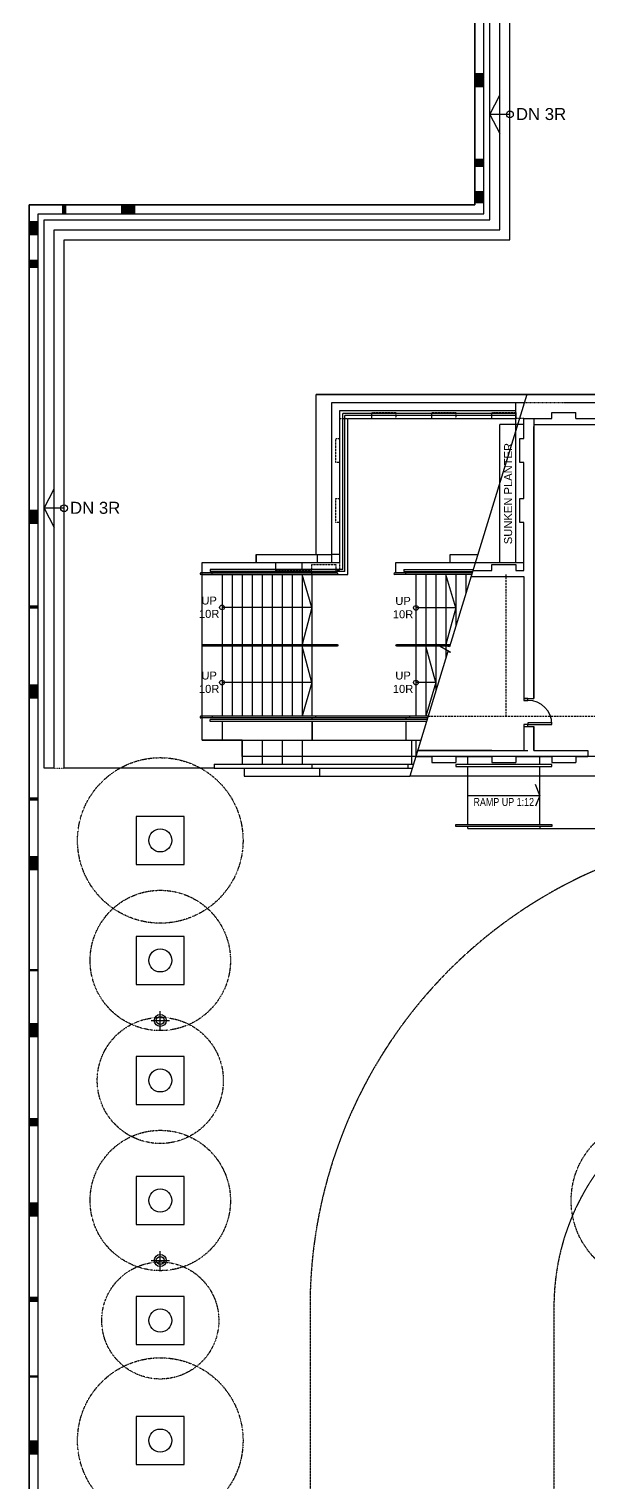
# Model space of a CAD drawing. Header units: millimetres. Extents: x -203861 to 22103, y -44552 to 100121.
# Drawn here: x -150625 to -136625, y -12260 to 24081 of the extents above; entities that cross this region are included whole.
import ezdxf

# ---------------------------------------------------------------- set-up
doc = ezdxf.new("R2010")
doc.units = ezdxf.units.MM
for name, pattern in [('s2097a$0$DASHED', [0.75, 0.5, -0.25]), ('s2097a$0$grid$0$s2123a$0$DOT', [0.25, 0, -0.25]), ('s2097a$0$HIDDEN', [0.375, 0.25, -0.125]), ('s2097a$0$HIDDEN2', [4.7625, 3.175, -1.5875]), ('s2097a$0$LG7plan$0$HIDDEN', [9.525, 6.35, -3.175])]:
    doc.linetypes.add(name, pattern=pattern)
for name, color, linetype in [('s2097a$0$Cloud', 1, 'Continuous'), ('s2097a$0$core2905$0$txt1', 4, 'Continuous'), ('s2097a$0$deck', 6, 'Continuous'), ('s2097a$0$EVA', 7, 's2097a$0$HIDDEN'), ('s2097a$0$LG7plan$0$core2905$0$dr', 1, 'Continuous'), ('s2097a$0$LG7plan$0$fence', 1, 'Continuous'), ('s2097a$0$LG7plan$0$GLASS-P', 1, 'Continuous'), ('s2097a$0$LG7plan$0$railing', 1, 'Continuous'), ('s2097a$0$LG7plan$0$s2118a$0$20', 7, 'Continuous'), ('s2097a$0$LG7plan$0$stair', 1, 'Continuous'), ('s2097a$0$LG7plan$0$txt1', 4, 'Continuous'), ('s2097a$0$LG7plan$0$txt2', 4, 'Continuous'), ('s2097a$0$LG7plan$0$wal', 3, 'Continuous'), ('s2097a$0$LG7plan$0$walc', 1, 'Continuous'), ('s2097a$0$PLN_01F$0$AR-SANI_AR_BS_MI_', 1, 'Continuous'), ('s2097a$0$s2118a$0$20', 7, 'Continuous'), ('s2097a$0$stair', 1, 'Continuous'), ('s2097a$0$Text-1', 1, 'Continuous'), ('s2097a$0$wal', 3, 'Continuous'), ('s2097a$0$walc', 1, 'Continuous'), ('s2097a$0$XX00', 8, 'Continuous')]:
    doc.layers.add(name, color=color, linetype=linetype)
doc.styles.add('s2097a$0$ARIAL', font='arial.ttf', dxfattribs={"width": 0.8})
doc.styles.add('s2097a$0$core2905$0$Standard', font='txt')
doc.styles.add('s2097a$0$STANDARD', font='SIMPLEX')

# ---------------------------------------------------------------- blocks, each defined once
blk = doc.blocks.new('s2097a')
blk.add_lwpolyline([(-125720.1, 37461.4), (-125720.1, 37175.1), (-139475.3, 37175.1), (-139475.3, 19690.9), (-150624.9, 19690.9), (-150624.9, -25670.3)])
at = {"color": 9}
blk.add_lwpolyline([(-115199.9, 16600.1), (-96749.3, 16600.1), (-96751.1, 6400.1), (-99599.9, 6400.1), (-99599.9, 5900.1), (-145300, 5900.1), (-145300, 6305.1), (-146300, 6305.1), (-146300, 10745.1), (-144944.8, 10745.1), (-144944.8, 10945.1), (-143449.9, 10945.1), (-143449.9, 14950.1), (-129124.9, 14950.1), (-128949.9, 18800.1), (-123799.9, 18800.1), (-123799.9, 15950.1), (-122399.9, 15950.1), (-122399.9, 16600.1), (-116199.9, 16600.1)], dxfattribs=at)
at = {"layer": 's2097a$0$Cloud', "linetype": 'Continuous'}
for p, q in [((-139465.2, 10750.1), (-138249.9, 10750.1)), ((-137849.7, 5700.1), (-137849.7, 5900.1)), ((-137849.7, 4200.1), (-137849.7, 5650.1)), ((-137849.7, 4150.1), (-137849.7, 4100.1))]:
    blk.add_line(p, q, dxfattribs=at)
at = {"layer": 's2097a$0$deck', "color": 8}
for p, q in [((-139250.3, 19465.9), (-139250.3, 36950.1)), ((-139475.3, 19690.9), (-139475.3, 35943.6)), ((-139250.3, 22958.2), (-139475.3, 22958.2)), ((-139250.3, 22933.2), (-139475.3, 22933.2)), ((-139250.3, 22908.2), (-139475.3, 22908.2)), ((-139250.3, 22883.2), (-139475.3, 22883.2)), ((-139250.3, 22858.2), (-139475.3, 22858.2)), ((-139250.3, 22833.2), (-139475.3, 22833.2)), ((-139250.3, 22808.2), (-139475.3, 22808.2)), ((-139250.3, 22783.2), (-139475.3, 22783.2)), ((-139250.3, 22758.2), (-139475.3, 22758.2)), ((-139250.3, 22733.2), (-139475.3, 22733.2)), ((-139250.3, 22708.2), (-139475.3, 22708.2)), ((-139250.3, 22683.2), (-139475.3, 22683.2)), ((-139250.3, 22658.2), (-139475.3, 22658.2)), ((-139250.3, 22633.2), (-139475.3, 22633.2)), ((-139250.3, 20822.5), (-139475.3, 20822.5)), ((-139250.3, 20797.5), (-139475.3, 20797.5)), ((-139250.3, 20772.5), (-139475.3, 20772.5)), ((-139250.3, 20747.5), (-139475.3, 20747.5)), ((-139250.3, 20722.5), (-139475.3, 20722.5)), ((-139250.3, 20697.5), (-139475.3, 20697.5)), ((-139250.3, 20672.5), (-139475.3, 20672.5)), ((-139250.3, 20647.5), (-139475.3, 20647.5)), ((-139250.3, 20008.6), (-139475.3, 20008.6)), ((-150625.1, -21558.4), (-150624.9, 19690.9)), ((-150624.9, 19690.9), (-139475.3, 19690.9)), ((-149778, 19465.9), (-149778, 19690.9)), ((-149753, 19465.9), (-149753, 19690.9)), ((-149728, 19465.9), (-149728, 19690.9)), ((-149703, 19465.9), (-149703, 19690.9)), ((-148304, 19465.9), (-148304, 19690.9)), ((-148279, 19465.9), (-148279, 19690.9)), ((-148254, 19465.9), (-148254, 19690.9)), ((-148229, 19465.9), (-148229, 19690.9)), ((-148204, 19465.9), (-148204, 19690.9)), ((-148179, 19465.9), (-148179, 19690.9)), ((-148154, 19465.9), (-148154, 19690.9)), ((-148129, 19465.9), (-148129, 19690.9)), ((-148104, 19465.9), (-148104, 19690.9)), ((-148079, 19465.9), (-148079, 19690.9)), ((-148054, 19465.9), (-148054, 19690.9)), ((-148029, 19465.9), (-148029, 19690.9)), ((-148004, 19465.9), (-148004, 19690.9)), ((-147979, 19465.9), (-147979, 19690.9)), ((-139250.3, 19983.6), (-139475.3, 19983.6)), ((-139250.3, 19958.6), (-139475.3, 19958.6)), ((-139250.3, 19933.6), (-139475.3, 19933.6)), ((-139250.3, 19908.6), (-139475.3, 19908.6)), ((-139250.3, 19883.6), (-139475.3, 19883.6)), ((-139250.3, 19858.6), (-139475.3, 19858.6)), ((-139250.3, 19833.6), (-139475.3, 19833.6)), ((-139250.3, 19808.6), (-139475.3, 19808.6)), ((-139250.3, 19783.6), (-139475.3, 19783.6)), ((-139250.3, 19758.6), (-139475.3, 19758.6)), ((-139250.3, 19733.6), (-139475.3, 19733.6)), ((-150399.9, 19263.4), (-150624.9, 19263.4)), ((-150400.1, -21558.4), (-150399.9, 19465.9)), ((-150399.9, 6705.1), (-150399.9, 19465.9)), ((-150399.9, 19465.9), (-139250.3, 19465.9)), ((-150399.9, 19238.4), (-150624.9, 19238.4)), ((-150399.9, 19213.4), (-150624.9, 19213.4)), ((-150399.9, 19188.4), (-150624.9, 19188.4)), ((-150399.9, 19163.4), (-150624.9, 19163.4)), ((-150399.9, 19138.4), (-150624.9, 19138.4)), ((-150399.9, 19113.4), (-150624.9, 19113.4)), ((-150399.9, 19088.4), (-150624.9, 19088.4)), ((-150399.9, 19063.4), (-150624.9, 19063.4)), ((-150399.9, 19038.4), (-150624.9, 19038.4)), ((-150399.9, 19013.4), (-150624.9, 19013.4)), ((-150399.9, 18988.4), (-150624.9, 18988.4)), ((-150399.9, 18963.4), (-150624.9, 18963.4)), ((-150399.9, 18938.4), (-150624.9, 18938.4)), ((-150399.9, 18299.5), (-150624.9, 18299.5)), ((-150399.9, 18274.5), (-150624.9, 18274.5)), ((-150399.9, 18249.5), (-150624.9, 18249.5)), ((-150399.9, 18224.5), (-150624.9, 18224.5)), ((-150399.9, 18199.5), (-150624.9, 18199.5)), ((-150399.9, 18174.5), (-150624.9, 18174.5)), ((-150399.9, 18149.5), (-150624.9, 18149.5)), ((-150399.9, 18124.5), (-150624.9, 18124.5)), ((-150399.9, 12048), (-150624.9, 12048)), ((-150399.9, 12023), (-150624.9, 12023)), ((-150399.9, 11998), (-150624.9, 11998)), ((-150399.9, 11973), (-150624.9, 11973)), ((-150399.9, 11948), (-150624.9, 11948)), ((-150399.9, 11923), (-150624.9, 11923)), ((-150399.9, 11898), (-150624.9, 11898)), ((-150399.9, 11873), (-150624.9, 11873)), ((-150399.9, 11848), (-150624.9, 11848)), ((-150399.9, 11823), (-150624.9, 11823)), ((-150399.9, 11798), (-150624.9, 11798)), ((-150399.9, 11773), (-150624.9, 11773)), ((-150399.9, 11748), (-150624.9, 11748)), ((-150399.9, 11723), (-150624.9, 11723)), ((-150399.9, 9655.3), (-150624.9, 9655.3)), ((-150399.9, 9630.3), (-150624.9, 9630.3)), ((-150399.9, 9605.3), (-150624.9, 9605.3)), ((-150399.9, 7678), (-150624.9, 7678)), ((-150399.9, 7653), (-150624.9, 7653)), ((-150399.9, 7628), (-150624.9, 7628)), ((-150399.9, 7603), (-150624.9, 7603)), ((-150399.9, 7578), (-150624.9, 7578)), ((-150399.9, 7553), (-150624.9, 7553)), ((-150399.9, 7528), (-150624.9, 7528)), ((-150399.9, 7503), (-150624.9, 7503)), ((-150399.9, 7478), (-150624.9, 7478)), ((-150399.9, 7453), (-150624.9, 7453)), ((-150399.9, 7428), (-150624.9, 7428)), ((-150399.9, 7403), (-150624.9, 7403)), ((-150399.9, 7378), (-150624.9, 7378)), ((-150399.9, 7353), (-150624.9, 7353)), ((-150399.9, 4858.5), (-150624.9, 4858.5)), ((-150399.9, 4833.5), (-150624.9, 4833.5)), ((-150399.9, 4808.5), (-150624.9, 4808.5)), ((-150399.9, 3393.6), (-150624.9, 3393.6)), ((-150399.9, 3368.6), (-150624.9, 3368.6)), ((-150399.9, 3343.6), (-150624.9, 3343.6)), ((-150399.9, 3318.6), (-150624.9, 3318.6)), ((-150399.9, 3293.6), (-150624.9, 3293.6)), ((-150399.9, 3268.6), (-150624.9, 3268.6)), ((-150399.9, 3243.6), (-150624.9, 3243.6)), ((-150399.9, 3218.6), (-150624.9, 3218.6)), ((-150399.9, 3193.6), (-150624.9, 3193.6)), ((-150399.9, 3168.6), (-150624.9, 3168.6)), ((-150399.9, 3143.6), (-150624.9, 3143.6)), ((-150399.9, 3118.6), (-150624.9, 3118.6)), ((-150399.9, 3093.6), (-150624.9, 3093.6)), ((-150399.9, 3068.6), (-150624.9, 3068.6)), ((-150399.9, 563.6), (-150624.9, 563.6)), ((-150399.9, 538.6), (-150624.9, 538.6)), ((-150399.9, -787.8), (-150624.9, -787.8)), ((-150399.9, -812.8), (-150624.9, -812.8)), ((-150399.9, -837.8), (-150624.9, -837.8)), ((-150399.9, -862.8), (-150624.9, -862.8)), ((-150399.9, -887.8), (-150624.9, -887.8)), ((-150399.9, -912.8), (-150624.9, -912.8)), ((-150399.9, -937.8), (-150624.9, -937.8)), ((-150399.9, -962.8), (-150624.9, -962.8)), ((-150399.9, -987.8), (-150624.9, -987.8)), ((-150399.9, -1012.8), (-150624.9, -1012.8)), ((-150399.9, -1037.8), (-150624.9, -1037.8)), ((-150399.9, -1062.8), (-150624.9, -1062.8)), ((-150399.9, -1087.8), (-150624.9, -1087.8)), ((-150399.9, -1112.8), (-150624.9, -1112.8)), ((-150399.9, -3159.8), (-150624.9, -3159.8)), ((-150399.9, -3184.8), (-150624.9, -3184.8)), ((-150399.9, -3209.8), (-150624.9, -3209.8)), ((-150399.9, -3234.8), (-150624.9, -3234.8)), ((-150399.9, -3259.8), (-150624.9, -3259.8)), ((-150399.9, -3284.8), (-150624.9, -3284.8)), ((-150399.9, -3309.8), (-150624.9, -3309.8)), ((-150399.9, -3334.8), (-150624.9, -3334.8)), ((-150399.9, -5267.3), (-150624.9, -5267.3)), ((-150399.9, -5292.3), (-150624.9, -5292.3)), ((-150399.9, -5317.3), (-150624.9, -5317.3)), ((-150399.9, -5342.3), (-150624.9, -5342.3)), ((-150399.9, -5367.3), (-150624.9, -5367.3)), ((-150399.9, -5392.3), (-150624.9, -5392.3)), ((-150399.9, -5417.3), (-150624.9, -5417.3)), ((-150399.9, -5442.3), (-150624.9, -5442.3)), ((-150399.9, -5467.3), (-150624.9, -5467.3)), ((-150399.9, -5492.3), (-150624.9, -5492.3)), ((-150399.9, -5517.3), (-150624.9, -5517.3)), ((-150399.9, -5542.3), (-150624.9, -5542.3)), ((-150399.9, -5567.3), (-150624.9, -5567.3)), ((-150399.9, -5592.3), (-150624.9, -5592.3)), ((-150399.9, -7626.6), (-150624.9, -7626.6)), ((-150399.9, -7651.6), (-150624.9, -7651.6)), ((-150399.9, -7676.6), (-150624.9, -7676.6)), ((-150399.9, -7701.6), (-150624.9, -7701.6)), ((-150399.9, -7726.6), (-150624.9, -7726.6)), ((-150399.9, -9591.1), (-150624.9, -9591.1)), ((-150399.9, -9616.1), (-150624.9, -9616.1)), ((-150399.9, -11212.9), (-150624.9, -11212.9)), ((-150399.9, -11237.9), (-150624.9, -11237.9)), ((-150399.9, -11262.9), (-150624.9, -11262.9)), ((-150399.9, -11287.9), (-150624.9, -11287.9)), ((-150399.9, -11312.9), (-150624.9, -11312.9)), ((-150399.9, -11337.9), (-150624.9, -11337.9)), ((-150399.9, -11362.9), (-150624.9, -11362.9)), ((-150399.9, -11387.9), (-150624.9, -11387.9)), ((-150399.9, -11412.9), (-150624.9, -11412.9)), ((-150399.9, -11437.9), (-150624.9, -11437.9)), ((-150399.9, -11462.9), (-150624.9, -11462.9)), ((-150399.9, -11487.9), (-150624.9, -11487.9)), ((-150399.9, -11512.9), (-150624.9, -11512.9)), ((-150399.9, -11537.9), (-150624.9, -11537.9))]:
    blk.add_line(p, q, dxfattribs=at)
at = {"layer": 's2097a$0$deck', "color": 1}
for p, q in [((-139100.3, 19315.9), (-139100.3, 36800.1)), ((-138850.3, 19065.9), (-138850.3, 36550.1)), ((-138600.3, 18815.9), (-138600.3, 36300.1)), ((-150249.9, 5605.1), (-150249.9, 19315.9)), ((-150249.9, 19315.9), (-139100.3, 19315.9)), ((-149999.9, 5605.1), (-149999.9, 19065.9)), ((-149999.9, 19065.9), (-138850.3, 19065.9)), ((-149749.9, 18815.9), (-138600.3, 18815.9)), ((-149749.9, 5605.1), (-149749.9, 18815.9)), ((-149999.9, 5605.1), (-150249.9, 5605.1)), ((-146000, 5605.1), (-149749.9, 5605.1))]:
    blk.add_line(p, q, dxfattribs=at)
at = {"layer": 's2097a$0$deck', "color": 1, "linetype": 's2097a$0$grid$0$s2123a$0$DOT'}
blk.add_line((-149999.9, 5605.1), (-149749.9, 5605.1), dxfattribs=at)
at = {"layer": 's2097a$0$EVA', "color": 8, "ltscale": 10}
for p, q in [((-143599.9, -7849.9), (-143599.9, -15167.9)), ((-137499.9, -7849.9), (-137499.9, -15167.9))]:
    blk.add_line(p, q, dxfattribs=at)
for radius, start in [(11900, 89.96917), (5800, 90)]:
    blk.add_arc((-131699.9, -7849.9), radius, start, 180, dxfattribs=at)
at = {"layer": 's2097a$0$LG7plan$0$core2905$0$dr', "linetype": 'Continuous'}
for points in [[(-138249.9, 7350.1), (-138249.9, 7300.1), (-138149.9, 7300.1), (-138149.9, 7350.1)], [(-138249.9, 6700.1), (-138249.9, 6650.1), (-138149.9, 6650.1), (-138149.9, 6700.1)], [(-138149.9, 6741.8), (-138149.9, 6700.1), (-137549.9, 6700.1), (-137549.9, 6741.8)]]:
    blk.add_lwpolyline(points, close=True, dxfattribs=at)
blk.add_arc((-138149.9, 6700.1), 600.4, 0, 90, dxfattribs=at)
at = {"layer": 's2097a$0$LG7plan$0$fence'}
for p, q in [((-138450, 10750.1), (-138450, 14745.1)), ((-142777.5, 10574.9), (-142777.5, 14472.6)), ((-142727.5, 10524.9), (-142727.5, 14422.6)), ((-144944.8, 10945.1), (-144944.8, 10745.1)), ((-140094.9, 10745.1), (-140094.9, 10945.1)), ((-140094.9, 10945.1), (-139405.5, 10945.1)), ((-146100, 10574.9), (-146100, 10524.9)), ((-141450, 10745.1), (-139466.9, 10745.1)), ((-141250, 10574.9), (-139519.1, 10574.9)), ((-141250, 10574.9), (-141250, 10524.9)), ((-141250, 10524.9), (-139534.5, 10524.9)), ((-146300, 6305.1), (-146300, 6862.6)), ((-146100, 6775.6), (-146100, 6825.6)), ((-146300, 6305.1), (-140830.2, 6305.1)), ((-146000, 5705.1), (-146000, 5605.1)), ((-146000, 5705.1), (-146000, 5605.1)), ((-146000, 5705.1), (-146000, 5605.1)), ((-146000, 5605.1), (-141045.2, 5605.1))]:
    blk.add_line(p, q, dxfattribs=at)
for points in [[(-146300, 10487.6), (-146300, 10745.1), (-142850, 10745.1), (-142850, 14545.1), (-138450, 14545.1)], [(-143050, 10745.1), (-143050, 14745.1), (-138450, 14745.1)], [(-138450, 14745.1), (-138238.6, 14745.1)], [(-146300, 10447.6), (-146300, 10447.6), (-142650, 10447.6), (-142650, 14345.1), (-138450, 14345.1)], [(-144944.8, 10945.1), (-143050, 10945.1)], [(-146000, 5705.1), (-141014.5, 5705.1)], [(-145250, 5405.1), (-141106.6, 5405.1)]]:
    blk.add_lwpolyline(points, dxfattribs=at)
at = {"layer": 's2097a$0$LG7plan$0$GLASS-P'}
for p, q in [((-138450, 14472.6), (-142777.5, 14472.6)), ((-138450, 14422.6), (-142727.5, 14422.6)), ((-142777.5, 10574.9), (-146100, 10574.9)), ((-142727.5, 10524.9), (-146100, 10524.9)), ((-143550, 8655.1), (-143550, 8695.1)), ((-140646.8, 6902.6), (-146330.1, 6902.6)), ((-140659, 6862.6), (-146330.1, 6862.6)), ((-140670.6, 6825.1), (-146100, 6825.1)), ((-140685.9, 6775.1), (-146100, 6775.1))]:
    blk.add_line(p, q, dxfattribs=at)
blk.add_lwpolyline([(-146280, 8695.3), (-142920, 8695.3, -1), (-142920, 8655.3), (-146280, 8655.3, -0.9999387)], format="xyb", close=True, dxfattribs=at)
blk.add_lwpolyline([(-140108.6, 8655.3), (-141430, 8655.3, -0.9999387), (-141430, 8695.3), (-140096.3, 8695.3)], format="xyb", dxfattribs=at)
at = {"layer": 's2097a$0$LG7plan$0$railing'}
for p, q in [((-142920, 10487.6), (-146330.1, 10487.6)), ((-142920, 10447.6), (-146330.1, 10447.6)), ((-146050, 10447.6), (-146050, 10487.6)), ((-143550.1, 10447.6), (-143550.1, 10487.6)), ((-139545.9, 10487.6), (-141480.1, 10487.6)), ((-139558.2, 10447.6), (-141480.1, 10447.6)), ((-141200, 10447.6), (-141200, 10487.6)), ((-146050, 6902.6), (-146050, 6862.6)), ((-143453.8, 6862.6), (-143453.8, 6902.6)), ((-141103.7, 6862.6), (-141103.7, 6902.6))]:
    blk.add_line(p, q, dxfattribs=at)
for centre, start, end in [((-146330.1, 10467.6), 90, 270), ((-142920, 10467.6), 270, 90), ((-141480.1, 10467.6), 90, 270), ((-146330.1, 6882.6), 90, 270)]:
    blk.add_arc(centre, 20, start, end, dxfattribs=at)
at = {"layer": 's2097a$0$LG7plan$0$s2118a$0$20', "color": 1, "linetype": 's2097a$0$LG7plan$0$HIDDEN', "ltscale": 0.5}
blk.add_line((-138545, 14745.1), (-129125, 14745.1), dxfattribs=at)
at = {"layer": 's2097a$0$LG7plan$0$stair'}
for p, q in [((-138849.9, 12754.1), (-138849.9, 14200.1)), ((-138249.9, 14200.1), (-138849.9, 14200.1)), ((-143411.5, 10745.1), (-143411.5, 10945.1)), ((-143800, 10575.1), (-143800, 10745.1)), ((-141450, 10487.6), (-141450, 10745.1)), ((-145800, 10447.6), (-145800, 8695.3)), ((-145550, 10447.6), (-145550, 8695.3)), ((-145300, 10447.6), (-145300, 8695.3)), ((-145050, 10447.6), (-145050, 8695.3)), ((-144800, 10447.6), (-144800, 8695.3)), ((-144800, 10447.6), (-144800, 8695.3)), ((-144550, 10447.6), (-144550, 8695.3)), ((-144300, 10447.6), (-144300, 8695.3)), ((-144050, 10447.6), (-144050, 8695.3)), ((-143800, 10487.6), (-143800, 10525.1)), ((-143800, 10447.6), (-143800, 8695.3)), ((-143550, 10447.6), (-143550, 8695.3)), ((-143550, 10447.6), (-143550, 8695.3)), ((-140950, 10447.6), (-140950, 8695.3)), ((-140700, 10447.6), (-140700, 8695.3)), ((-140450, 10447.6), (-140450, 8695.3)), ((-140200, 10447.6), (-140200, 8695.3)), ((-139950, 10447.6), (-139950, 9171.7)), ((-139700, 10447.6), (-139700, 9985.9)), ((-145800, 8655.3), (-145800, 6902.6)), ((-145550, 8655.3), (-145550, 6902.6)), ((-145300, 8655.3), (-145300, 6902.6)), ((-145050, 8655.3), (-145050, 6902.6)), ((-144800, 8655.3), (-144800, 6902.6)), ((-144800, 8655.3), (-144800, 6902.6)), ((-144550, 8655.3), (-144550, 6902.6)), ((-144300, 8655.3), (-144300, 6902.6)), ((-144050, 8655.3), (-144050, 6902.6)), ((-143800, 8655.3), (-143800, 6902.6)), ((-143550, 8655.3), (-143550, 6902.6)), ((-143550, 8655.3), (-143550, 6902.6)), ((-140950, 8655.3), (-140950, 6902.6)), ((-140700, 8655.3), (-140700, 6902.6)), ((-140450, 8655.3), (-140450, 7543.4)), ((-140200, 8655.3), (-140200, 8357.5)), ((-143550, 6862.6), (-143550, 6825.1)), ((-143550, 6775.1), (-143550, 6305.1)), ((-143550, 6775.1), (-143550, 6305.1)), ((-141200, 6862.6), (-141200, 6825.1)), ((-141200, 6775.1), (-141200, 6305.1)), ((-145300, 6305.1), (-145300, 5705.1)), ((-144800, 6305.1), (-144800, 5705.1)), ((-144300, 6305.1), (-144300, 5705.1)), ((-143800, 6305.1), (-143800, 5705.1)), ((-141061.5, 6305.1), (-141061.5, 5705.1)), ((-140950, 6305.1), (-140950, 5915)), ((-145250, 5605.1), (-145250, 5405.1)), ((-145250, 5605.1), (-145250, 5405.1)), ((-145250, 5605.1), (-145250, 5405.1)), ((-145250, 5605.1), (-145250, 5405.1)), ((-145250, 5605.1), (-145250, 5405.1)), ((-143550, 5705.1), (-143550, 5605.1)), ((-143361.5, 5605.1), (-143361.5, 5405.1)), ((-141150, 5705.1), (-141150, 5605.1))]:
    blk.add_line(p, q, dxfattribs=at)
for centre in [(-145800, 9622.6), (-140950, 9612.6), (-145800, 7747.6), (-140950, 7747.6)]:
    blk.add_circle(centre, 58.9, dxfattribs=at)
at = {"layer": 's2097a$0$LG7plan$0$txt1'}
for p, q in [((-140087.9, 8510.1), (-140426.4, 8698.1)), ((-140149.8, 8520.9), (-140087.9, 8510.1))]:
    blk.add_line(p, q, dxfattribs=at)
blk.add_lwpolyline([(-138175.6, 14950.1), (-140112.3, 8642.9), (-140426.3, 8698.1), (-140087.8, 8510.1), (-140149.7, 8520.9), (-141106.5, 5405.1)], dxfattribs=at)
at = {"layer": 's2097a$0$LG7plan$0$txt2', "color": 3, "linetype": 'Continuous'}
for p, q in [((-143550, 9622.6), (-143800, 10447.6)), ((-139950, 9612.6), (-140200, 10447.6)), ((-143550, 9622.6), (-145800, 9622.6)), ((-143550, 9622.6), (-143800, 8695.3)), ((-139950, 9612.6), (-140950, 9612.6)), ((-139950, 9612.6), (-140200, 8695.3)), ((-143550, 7747.6), (-143800, 8655.3)), ((-140450, 7747.6), (-140700, 8655.3)), ((-143550, 7747.6), (-145800, 7747.6)), ((-143550, 7747.6), (-143800, 6902.6)), ((-140450, 7747.6), (-140950, 7747.6)), ((-140450, 7747.6), (-140700, 6902.6))]:
    blk.add_line(p, q, dxfattribs=at)
at = {"layer": 's2097a$0$LG7plan$0$wal'}
for p, q in [((-137999.9, 7350.1), (-137999.9, 14150.1)), ((-138249.9, 10400.1), (-138249.9, 7350.1)), ((-138249.9, 7350.1), (-137999.9, 7350.1)), ((-138249.9, 6650.1), (-137999.9, 6650.1)), ((-138249.9, 6650.1), (-138249.9, 6050.1)), ((-137999.9, 6050.1), (-137999.9, 6650.1))]:
    blk.add_line(p, q, dxfattribs=at)
blk.add_lwpolyline([(-138249.9, 10550.1), (-138249.9, 11750.1), (-138349.9, 11750.1), (-138349.9, 12350.1), (-138249.9, 12350.1), (-138249.9, 13250.1), (-138349.9, 13250.1), (-138349.9, 13850.1), (-138249.9, 13850.1), (-138249.9, 14350.1), (-138249.9, 14350.1), (-137549.9, 14350.1)], dxfattribs=at)
at = {"layer": 's2097a$0$LG7plan$0$walc', "linetype": 's2097a$0$LG7plan$0$HIDDEN', "ltscale": 0.5}
for p, q in [((-138450, 14350.1), (-138450, 14500.1)), ((-138450, 14500.1), (-138450, 14350.1)), ((-138250, 14350.1), (-138450, 14350.1)), ((-144450.3, 10550.1), (-144450.3, 10745.1))]:
    blk.add_line(p, q, dxfattribs=at)
at = {"layer": 's2097a$0$LG7plan$0$walc', "linetype": 's2097a$0$LG7plan$0$HIDDEN', "ltscale": 0.2}
for p, q in [((-138849.9, 10750.1), (-138849.9, 12754.1)), ((-142855, 10945.1), (-143050, 10945.1))]:
    blk.add_line(p, q, dxfattribs=at)
at = {"layer": 's2097a$0$LG7plan$0$walc', "linetype": 's2097a$0$HIDDEN2', "ltscale": 15}
for p, q in [((-138699.9, 10447.6), (-138699.9, 6902.6)), ((-140646.7, 6902.6), (-129249.9, 6902.6))]:
    blk.add_line(p, q, dxfattribs=at)
at = {"layer": 's2097a$0$LG7plan$0$walc', "color": 8, "linetype": 's2097a$0$HIDDEN', "ltscale": 2}
blk.add_lwpolyline([(-144450.3, 10550.1), (-143550.3, 10550.1), (-143550.3, 10700.1), (-142950.3, 10700.1), (-142950.3, 10550.1), (-142850, 10550.1), (-142850, 11750.1), (-142950, 11750.1), (-142950, 12350.1), (-142850, 12350.1), (-142850, 13250.1), (-142950, 13250.1), (-142950, 13850.1), (-142850, 13850.1), (-142850, 14350.1), (-142050, 14350.1), (-142050, 14500.1), (-141450, 14500.1), (-141450, 14350.1), (-140550, 14350.1), (-140550, 14500.1), (-139950, 14500.1), (-139950, 14350.1), (-139050, 14350.1), (-139050, 14500.1), (-138450, 14500.1)], dxfattribs=at)
at = {"layer": 's2097a$0$PLN_01F$0$AR-SANI_AR_BS_MI_'}
for p, q in [((-139649.9, 5700.1), (-139649.9, 5900.1)), ((-139649.9, 4200.1), (-139649.9, 5650.1)), ((-139649.9, 4100.1), (-139649.9, 4150.1)), ((-139649.9, 4100.1), (-134549.7, 4100.1))]:
    blk.add_line(p, q, dxfattribs=at)
at = {"layer": 's2097a$0$s2118a$0$20', "color": 8, "linetype": 's2097a$0$HIDDEN', "ltscale": 5}
blk.add_line((-99047.5, 5405.1), (-141106.5, 5405.1), dxfattribs=at)
at = {"layer": 's2097a$0$stair', "color": 8}
blk.add_line((-143449.9, 10945.1), (-143449.9, 14950.1), dxfattribs=at)
at = {"layer": 's2097a$0$stair'}
for p, q in [((-145799.9, 6775.1), (-145799.9, 6305.1)), ((-143549.9, 6775.1), (-143549.9, 6305.1)), ((-143549.9, 6775.1), (-143549.9, 6305.1))]:
    blk.add_line(p, q, dxfattribs=at)
at = {"layer": 's2097a$0$stair', "linetype": 'Continuous'}
for p, q in [((-137849.9, 4925.1), (-137963.1, 5196.5)), ((-139649.9, 4925.1), (-137849.9, 4925.1)), ((-137849.9, 4925.1), (-137963.1, 4653.7))]:
    blk.add_line(p, q, dxfattribs=at)
for points in [[(-139949.9, 5650.1), (-137549.9, 5650.1), (-137549.9, 5700.1), (-139949.9, 5700.1), (-139949.9, 5649.9)], [(-139949.9, 4200.1), (-137549.9, 4200.1), (-137549.9, 4150.1), (-139949.9, 4150.1), (-139949.9, 4200.3)]]:
    blk.add_lwpolyline(points, dxfattribs=at)
at = {"layer": 's2097a$0$Text-1'}
for p, q in [((-139100.3, 21947.8), (-138850.3, 22428.2)), ((-138600.3, 21947.8), (-139100.3, 21947.8)), ((-139100.3, 21947.8), (-138850.3, 21467.4)), ((-150249.7, 12104.4), (-149999.7, 12584.8)), ((-149749.7, 12104.4), (-150249.7, 12104.4)), ((-150249.7, 12104.4), (-149999.7, 11624.1))]:
    blk.add_line(p, q, dxfattribs=at)
at = {"layer": 's2097a$0$Text-1', "color": 1}
for centre in [(-138600.5, 21947.8), (-149749.9, 12104.4)]:
    blk.add_circle(centre, 85, dxfattribs=at)
at = {"layer": 's2097a$0$wal'}
for p, q in [((-137999.9, 14350.1), (-137999.9, 7350.1)), ((-137999.9, 14200.1), (-129124.9, 14200.1)), ((-137549.9, 14350.1), (-137549.9, 14500.1)), ((-136949.9, 14350.1), (-136949.9, 14500.1)), ((-139526.7, 10550.1), (-139050.2, 10550.1)), ((-139050.2, 10550.1), (-139050.2, 10700.1)), ((-139050.2, 10700.1), (-138450.2, 10700.1)), ((-138450.2, 10700.1), (-138450.2, 10550.1)), ((-138450.2, 10550.1), (-138249.9, 10550.1)), ((-139572.7, 10400.1), (-138249.9, 10400.1)), ((-137999.9, 6650.1), (-137999.9, 6050.1)), ((-140949.9, 5900.1), (-140550, 5900.1)), ((-140908.4, 6050.1), (-138149.9, 6050.1)), ((-139049.9, 6050.1), (-140908.4, 6050.1)), ((-140550, 5900.1), (-140550, 5750.1)), ((-139949.9, 5900.1), (-139949.9, 5750.1)), ((-139949.9, 5900.1), (-139049.9, 5900.1)), ((-139049.9, 5900.1), (-139049.9, 5750.1)), ((-138449.8, 5900.1), (-138449.8, 5750.1)), ((-138449.8, 5900.1), (-137549.9, 5900.1)), ((-137999.9, 6050.1), (-136650, 6050.1)), ((-137549.9, 5900.1), (-137549.9, 5750.1)), ((-136949.8, 5900.1), (-136949.8, 5750.1)), ((-136949.8, 5900.1), (-136649.9, 5900.1)), ((-136949.8, 5900.1), (-136650, 5900.1)), ((-136650, 6050.1), (-136650, 5900.1)), ((-140550, 5750.1), (-139949.9, 5750.1)), ((-139049.9, 5750.1), (-138449.8, 5750.1)), ((-137549.9, 5750.1), (-136949.8, 5750.1))]:
    blk.add_line(p, q, dxfattribs=at)
for points in [[(-137549.9, 14500.1), (-136949.9, 14500.1)], [(-136949.9, 14350.1), (-136049.9, 14350.1)]]:
    blk.add_lwpolyline(points, dxfattribs=at)
at = {"layer": 's2097a$0$walc', "color": 8}
blk.add_line((-129124.9, 14950.1), (-143449.9, 14950.1), dxfattribs=at)
at = {"layer": 's2097a$0$XX00', "linetype": 'Continuous'}
for p, q in [((-147574.2, -699.9), (-147113.1, -699.9)), ((-147343.7, -930.5), (-147343.7, -469.3)), ((-147343.7, -6930.5), (-147343.7, -6469.3)), ((-147574.2, -6699.9), (-147113.1, -6699.9))]:
    blk.add_line(p, q, dxfattribs=at)
for points in [[(-146743.7, 3200.1), (-146743.7, 4400.1), (-147943.7, 4400.1), (-147943.7, 3200.1)], [(-146743.7, 200.1), (-146743.7, 1400.1), (-147943.7, 1400.1), (-147943.7, 200.1)], [(-146743.7, -2799.9), (-146743.7, -1599.9), (-147943.7, -1599.9), (-147943.7, -2799.9)], [(-146743.7, -5799.9), (-146743.7, -4599.9), (-147943.7, -4599.9), (-147943.7, -5799.9)], [(-146743.7, -8799.9), (-146743.7, -7599.9), (-147943.7, -7599.9), (-147943.7, -8799.9)], [(-146743.7, -11799.9), (-146743.7, -10599.9), (-147943.7, -10599.9), (-147943.7, -11799.9)]]:
    blk.add_lwpolyline(points, close=True, dxfattribs=at)
at = {"layer": 's2097a$0$XX00', "linetype": 's2097a$0$DASHED', "ltscale": 0.08}
for centre, radius in [((-147343.7, 3800.1), 2068.9), ((-147343.7, 800.1), 1754.5), ((-147343.7, -2199.9), 1575.8), ((-147343.7, -5199.9), 1754.5), ((-147343.7, -8199.9), 1462.9), ((-147343.7, -11199.9), 2068.9)]:
    blk.add_circle(centre, radius, dxfattribs=at)
at = {"layer": 's2097a$0$XX00', "linetype": 'Continuous'}
for centre, radius in [((-147343.7, 3800.1), 288.1), ((-147343.7, 800.1), 288.1), ((-147343.7, -699.9), 150), ((-147343.7, -699.9), 100), ((-147343.7, -2199.9), 288.1), ((-147343.7, -5199.9), 288.1), ((-147343.7, -6699.9), 150), ((-147343.7, -6699.9), 100), ((-147343.7, -8199.9), 288.1), ((-147343.7, -11199.9), 288.1)]:
    blk.add_circle(centre, radius, dxfattribs=at)
at = {"layer": 's2097a$0$XX00', "color": 8, "linetype": 's2097a$0$DASHED', "ltscale": 0.08}
blk.add_circle((-134999.9, -5199.9), 2068.9, dxfattribs=at)
at = {"layer": 's2097a$0$core2905$0$txt1', "color": 1, "insert": (-138746.5, 11205.2), "char_height": 200, "width": 2706.363, "attachment_point": 1, "rotation": 90, "style": 's2097a$0$core2905$0$Standard'}
blk.add_mtext('{\\fArial|b0|i0|c0|p34;SUNKEN PLANTER}', dxfattribs=at)
at = {"layer": 's2097a$0$Text-1', "color": 1, "linetype": 'Continuous', "style": 's2097a$0$ARIAL', "width": 0.8}
blk.add_text('RAMP UP 1:12', height=200, dxfattribs=at).set_placement((-139512.3, 4661.2))
at = {"layer": 's2097a$0$Text-1', "color": 1, "char_height": 300, "width": 1841.719, "attachment_point": 8, "style": 's2097a$0$STANDARD'}
for insert in [(-137822.6, 21803.6), (-148972, 11960.2)]:
    blk.add_mtext('{\\fArial|b0|i0|c0|p34;DN 3R}', dxfattribs=dict(at, insert=insert))
at = {"layer": 's2097a$0$Text-1', "color": 8, "char_height": 200, "width": 1841.719, "attachment_point": 8, "style": 's2097a$0$STANDARD'}
for insert in [(-146122.8, 9360.4), (-141272.8, 9350.4), (-146122.8, 7485.4), (-141272.8, 7485.4)]:
    blk.add_mtext('{\\fArial|b0|i0|c0|p34;UP\\P10R}', dxfattribs=dict(at, insert=insert))

msp = doc.modelspace()

# ---------------------------------------------------------------- block references
msp.add_blockref('s2097a', (0, 0))

doc.saveas('drawing.dxf')
